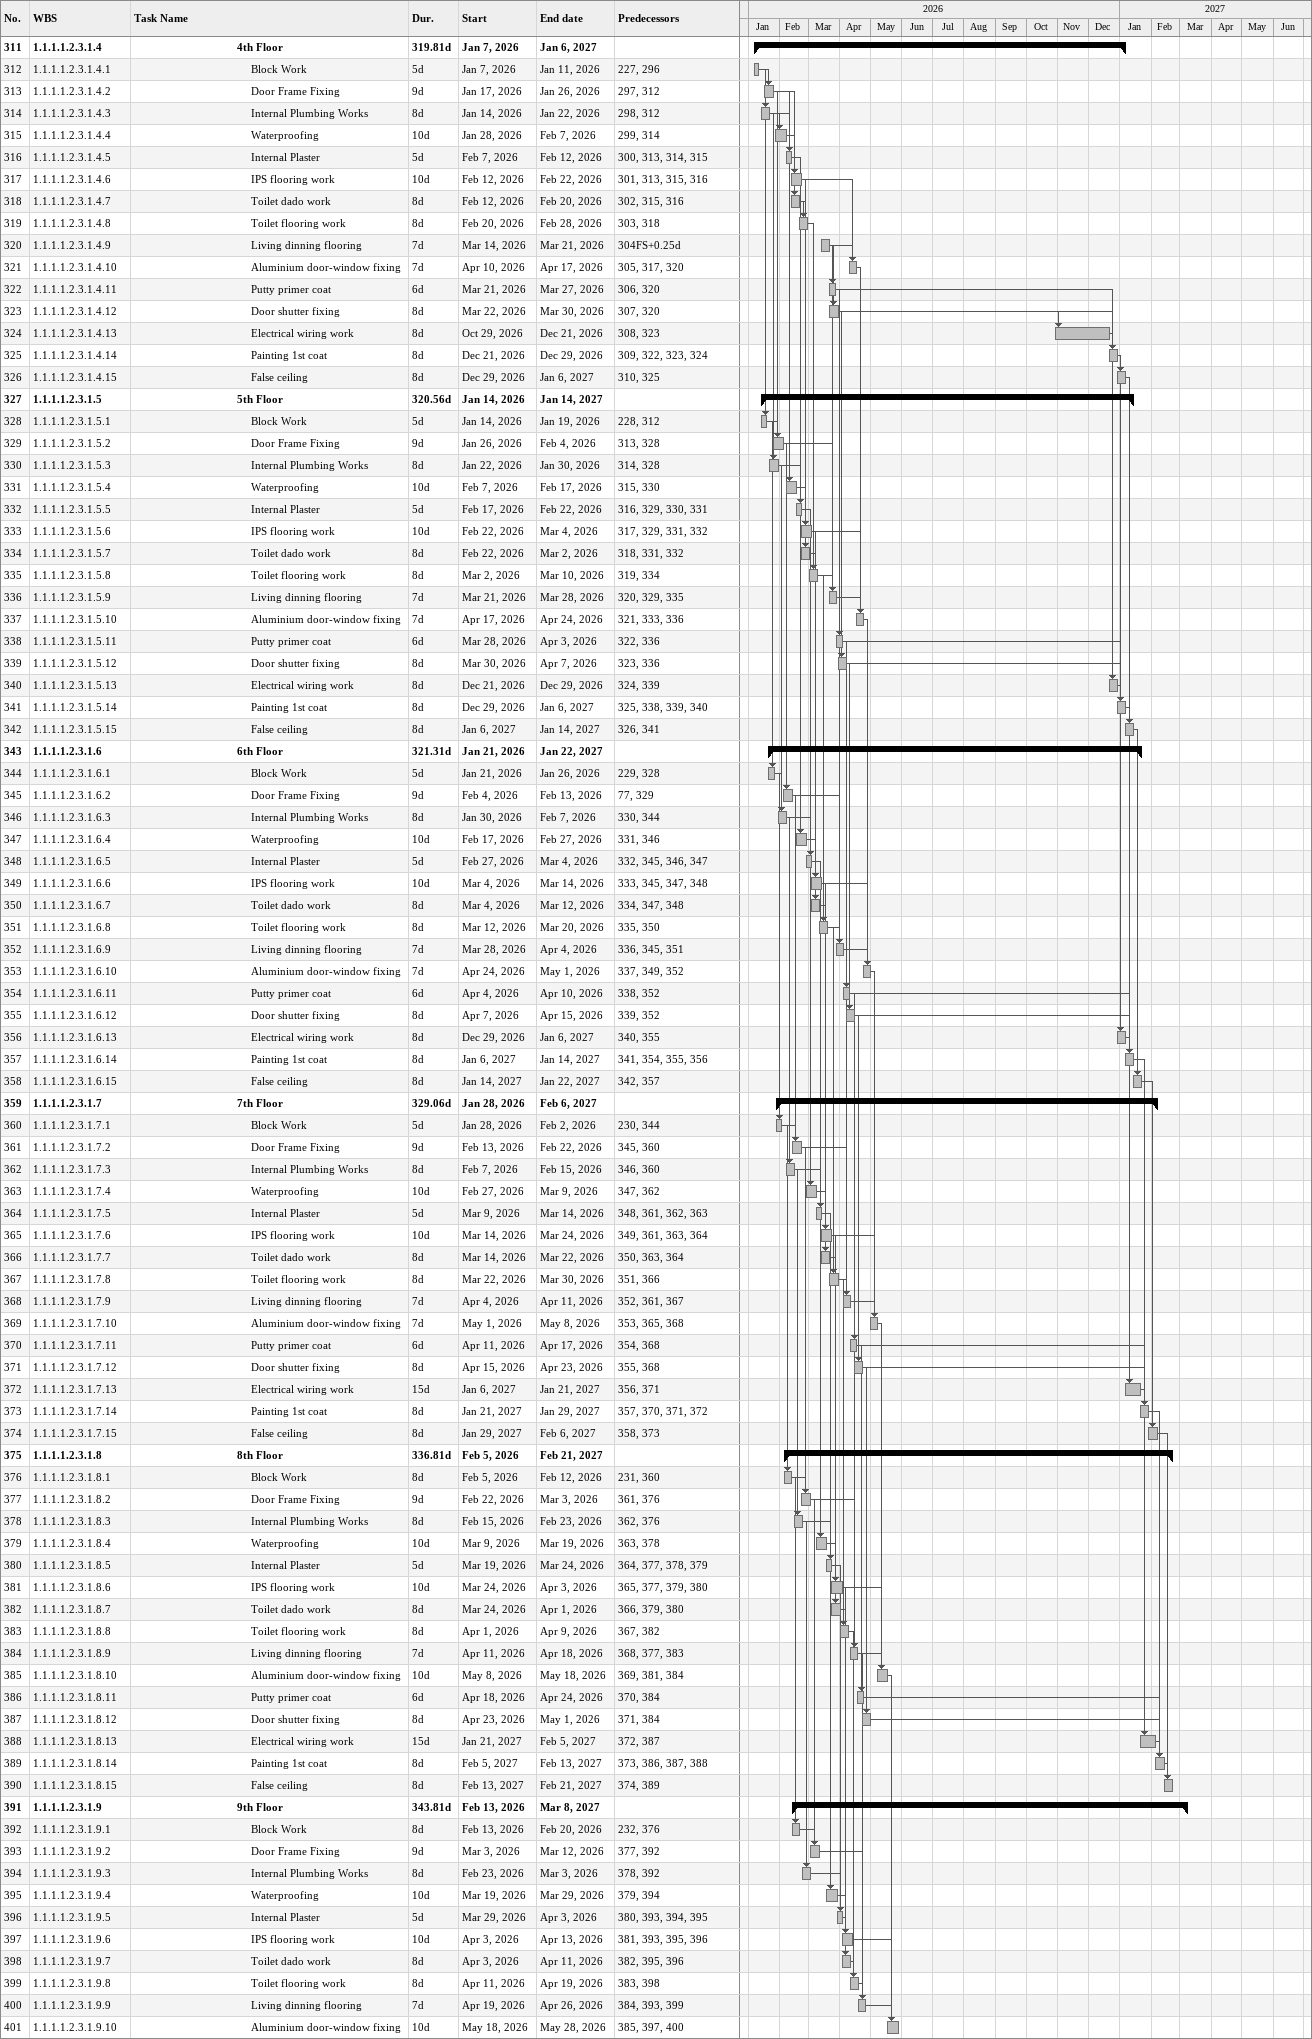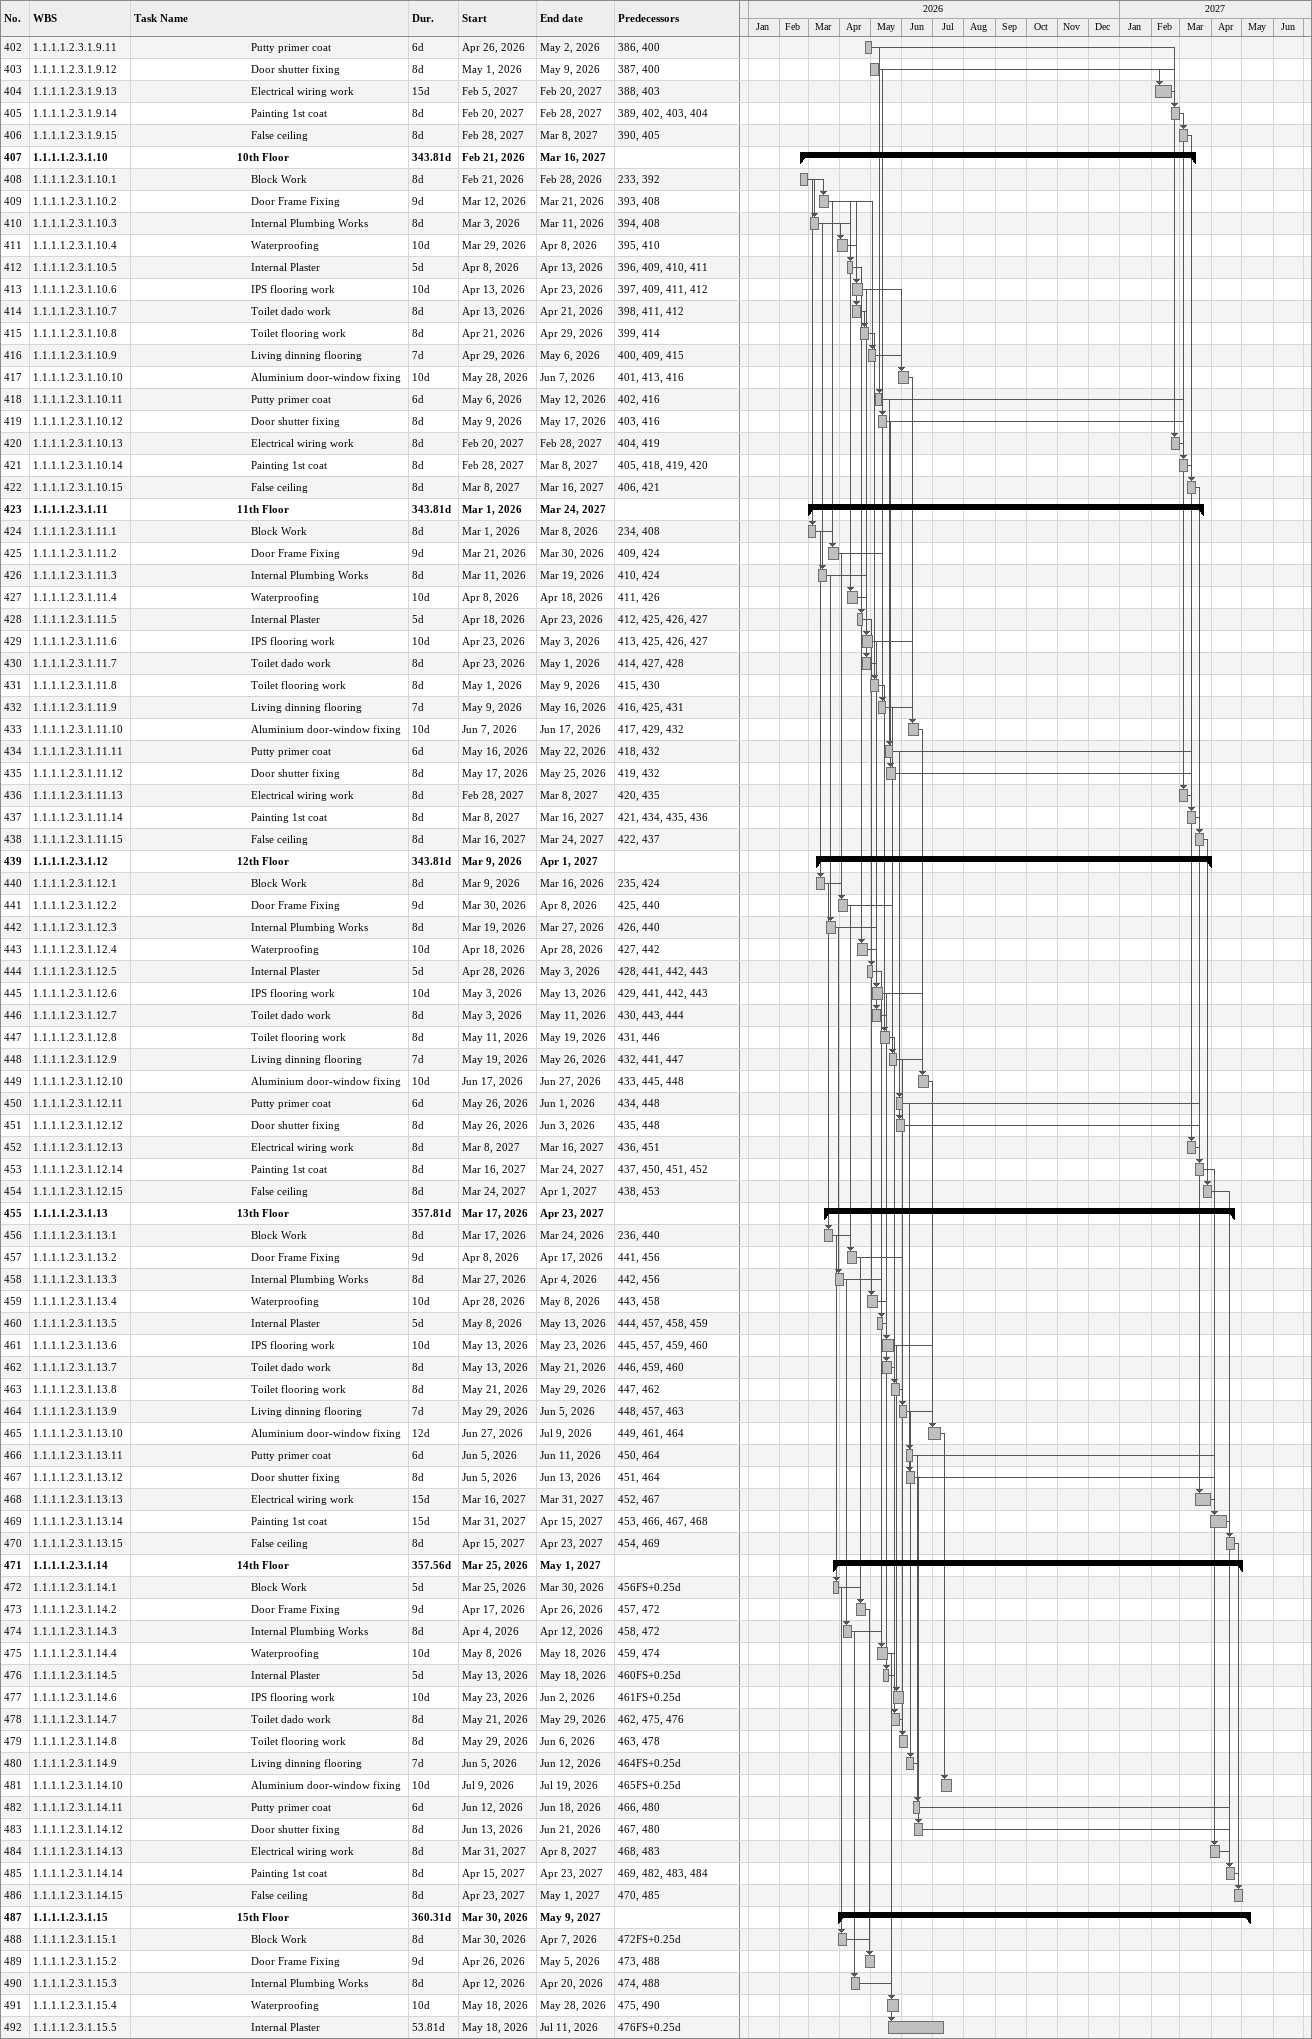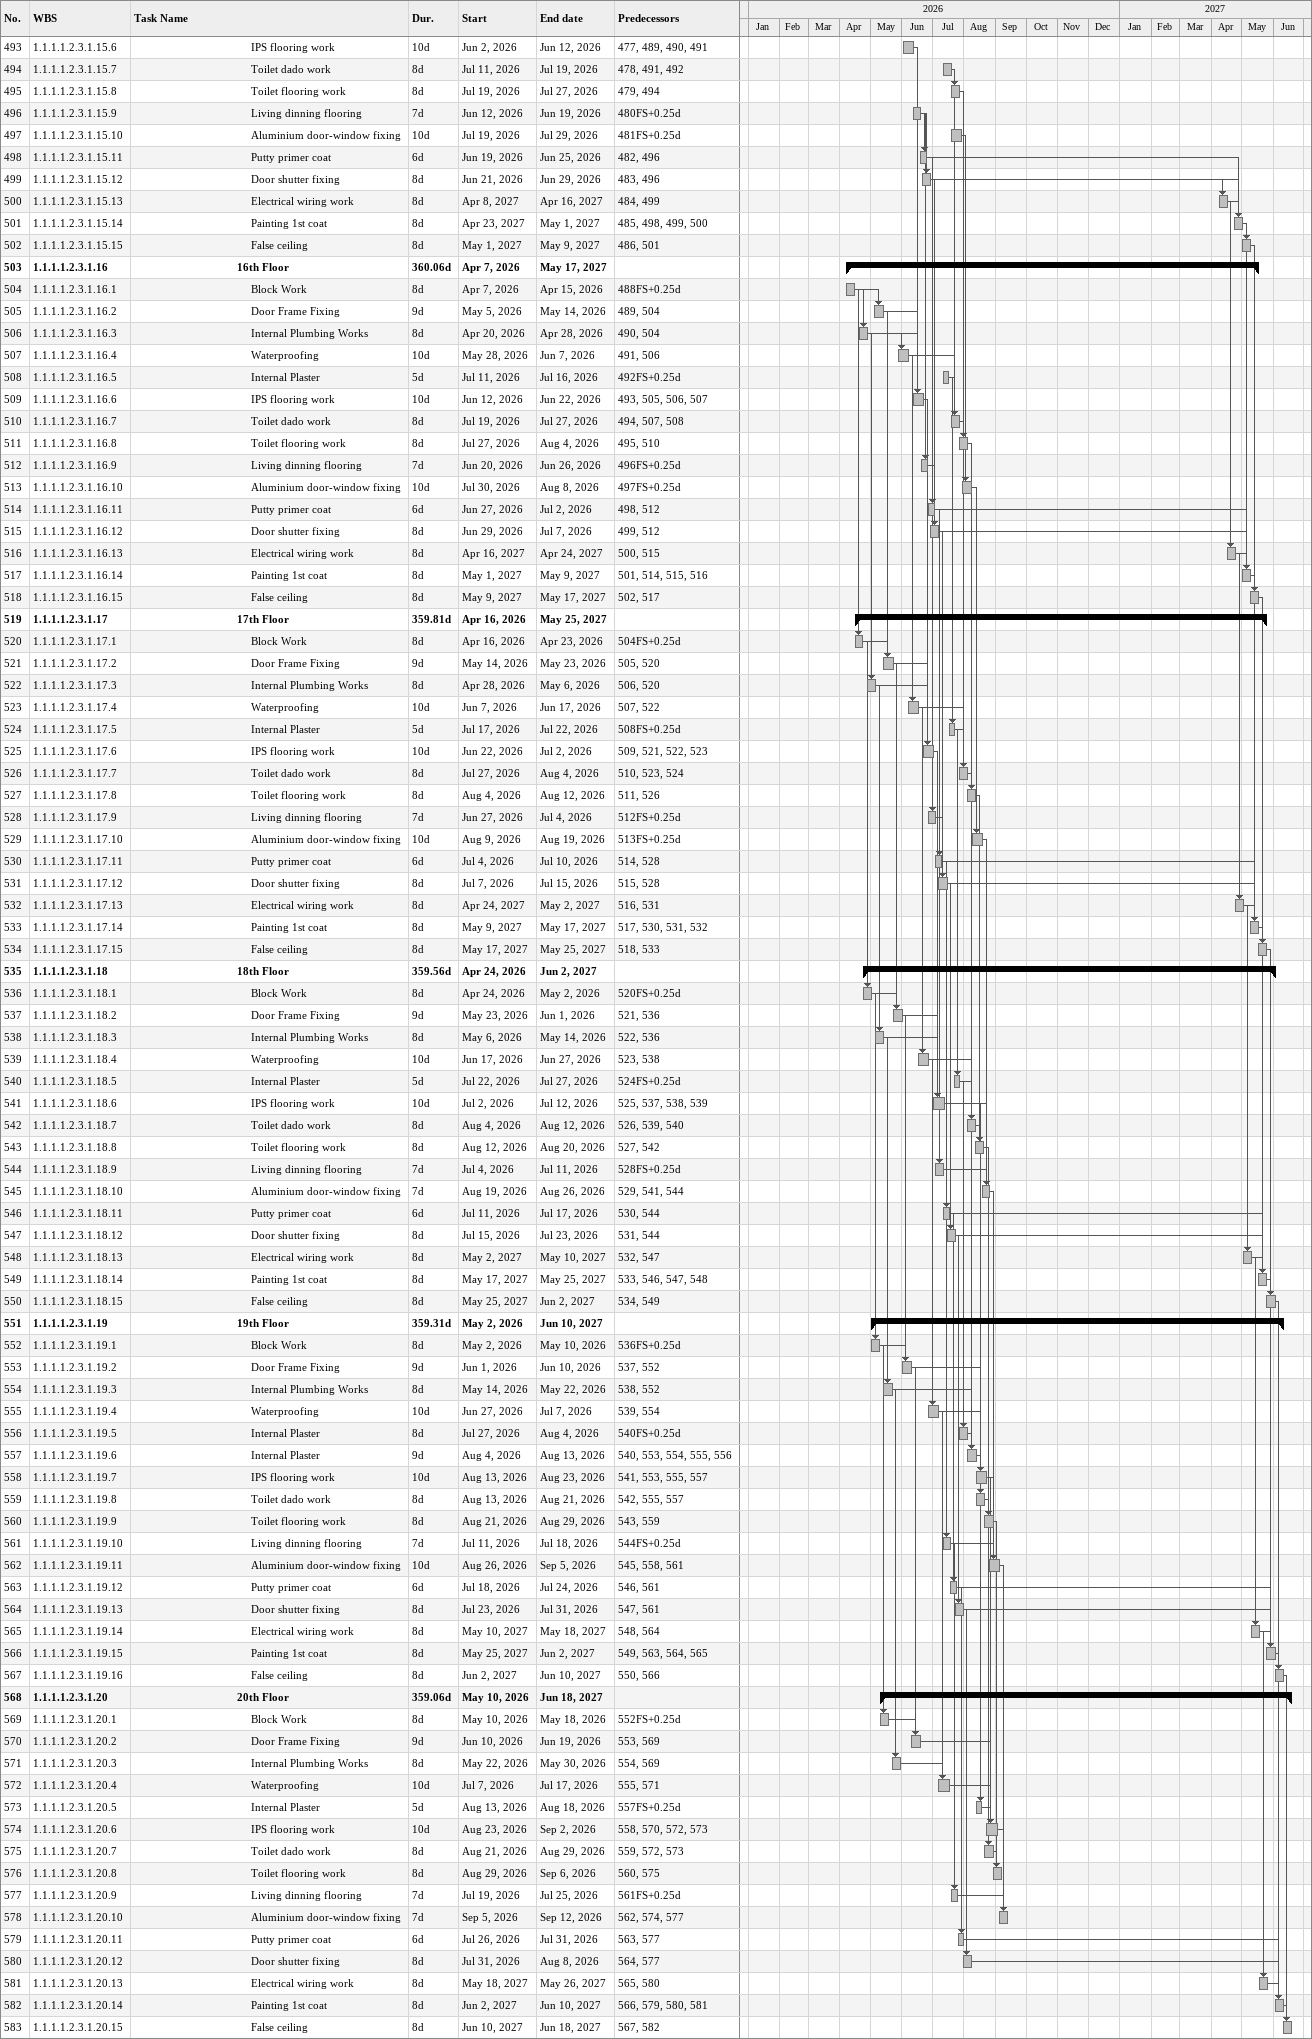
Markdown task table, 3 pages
| ID | WBS | Task | Duration | Start | Finish | Predecessors |
|---|---|---|---|---|---|---|
| 311 | 1.1.1.1.2.3.1.4 | **4th Floor** | 319.81d | 2026-01-07 | 2027-01-06 |  |
| 312 | 1.1.1.1.2.3.1.4.1 | Block Work | 5d | 2026-01-07 | 2026-01-11 | 227, 296 |
| 313 | 1.1.1.1.2.3.1.4.2 | Door Frame Fixing | 9d | 2026-01-17 | 2026-01-26 | 297, 312 |
| 314 | 1.1.1.1.2.3.1.4.3 | Internal Plumbing Works | 8d | 2026-01-14 | 2026-01-22 | 298, 312 |
| 315 | 1.1.1.1.2.3.1.4.4 | Waterproofing | 10d | 2026-01-28 | 2026-02-07 | 299, 314 |
| 316 | 1.1.1.1.2.3.1.4.5 | Internal Plaster | 5d | 2026-02-07 | 2026-02-12 | 300, 313, 314, 315 |
| 317 | 1.1.1.1.2.3.1.4.6 | IPS flooring work | 10d | 2026-02-12 | 2026-02-22 | 301, 313, 315, 316 |
| 318 | 1.1.1.1.2.3.1.4.7 | Toilet dado work | 8d | 2026-02-12 | 2026-02-20 | 302, 315, 316 |
| 319 | 1.1.1.1.2.3.1.4.8 | Toilet flooring work | 8d | 2026-02-20 | 2026-02-28 | 303, 318 |
| 320 | 1.1.1.1.2.3.1.4.9 | Living dinning flooring | 7d | 2026-03-14 | 2026-03-21 | 304FS+0.25d |
| 321 | 1.1.1.1.2.3.1.4.10 | Aluminium door-window fixing | 7d | 2026-04-10 | 2026-04-17 | 305, 317, 320 |
| 322 | 1.1.1.1.2.3.1.4.11 | Putty primer coat | 6d | 2026-03-21 | 2026-03-27 | 306, 320 |
| 323 | 1.1.1.1.2.3.1.4.12 | Door shutter fixing | 8d | 2026-03-22 | 2026-03-30 | 307, 320 |
| 324 | 1.1.1.1.2.3.1.4.13 | Electrical wiring work | 8d | 2026-10-29 | 2026-12-21 | 308, 323 |
| 325 | 1.1.1.1.2.3.1.4.14 | Painting 1st coat | 8d | 2026-12-21 | 2026-12-29 | 309, 322, 323, 324 |
| 326 | 1.1.1.1.2.3.1.4.15 | False ceiling | 8d | 2026-12-29 | 2027-01-06 | 310, 325 |
| 327 | 1.1.1.1.2.3.1.5 | **5th Floor** | 320.56d | 2026-01-14 | 2027-01-14 |  |
| 328 | 1.1.1.1.2.3.1.5.1 | Block Work | 5d | 2026-01-14 | 2026-01-19 | 228, 312 |
| 329 | 1.1.1.1.2.3.1.5.2 | Door Frame Fixing | 9d | 2026-01-26 | 2026-02-04 | 313, 328 |
| 330 | 1.1.1.1.2.3.1.5.3 | Internal Plumbing Works | 8d | 2026-01-22 | 2026-01-30 | 314, 328 |
| 331 | 1.1.1.1.2.3.1.5.4 | Waterproofing | 10d | 2026-02-07 | 2026-02-17 | 315, 330 |
| 332 | 1.1.1.1.2.3.1.5.5 | Internal Plaster | 5d | 2026-02-17 | 2026-02-22 | 316, 329, 330, 331 |
| 333 | 1.1.1.1.2.3.1.5.6 | IPS flooring work | 10d | 2026-02-22 | 2026-03-04 | 317, 329, 331, 332 |
| 334 | 1.1.1.1.2.3.1.5.7 | Toilet dado work | 8d | 2026-02-22 | 2026-03-02 | 318, 331, 332 |
| 335 | 1.1.1.1.2.3.1.5.8 | Toilet flooring work | 8d | 2026-03-02 | 2026-03-10 | 319, 334 |
| 336 | 1.1.1.1.2.3.1.5.9 | Living dinning flooring | 7d | 2026-03-21 | 2026-03-28 | 320, 329, 335 |
| 337 | 1.1.1.1.2.3.1.5.10 | Aluminium door-window fixing | 7d | 2026-04-17 | 2026-04-24 | 321, 333, 336 |
| 338 | 1.1.1.1.2.3.1.5.11 | Putty primer coat | 6d | 2026-03-28 | 2026-04-03 | 322, 336 |
| 339 | 1.1.1.1.2.3.1.5.12 | Door shutter fixing | 8d | 2026-03-30 | 2026-04-07 | 323, 336 |
| 340 | 1.1.1.1.2.3.1.5.13 | Electrical wiring work | 8d | 2026-12-21 | 2026-12-29 | 324, 339 |
| 341 | 1.1.1.1.2.3.1.5.14 | Painting 1st coat | 8d | 2026-12-29 | 2027-01-06 | 325, 338, 339, 340 |
| 342 | 1.1.1.1.2.3.1.5.15 | False ceiling | 8d | 2027-01-06 | 2027-01-14 | 326, 341 |
| 343 | 1.1.1.1.2.3.1.6 | **6th Floor** | 321.31d | 2026-01-21 | 2027-01-22 |  |
| 344 | 1.1.1.1.2.3.1.6.1 | Block Work | 5d | 2026-01-21 | 2026-01-26 | 229, 328 |
| 345 | 1.1.1.1.2.3.1.6.2 | Door Frame Fixing | 9d | 2026-02-04 | 2026-02-13 | 77, 329 |
| 346 | 1.1.1.1.2.3.1.6.3 | Internal Plumbing Works | 8d | 2026-01-30 | 2026-02-07 | 330, 344 |
| 347 | 1.1.1.1.2.3.1.6.4 | Waterproofing | 10d | 2026-02-17 | 2026-02-27 | 331, 346 |
| 348 | 1.1.1.1.2.3.1.6.5 | Internal Plaster | 5d | 2026-02-27 | 2026-03-04 | 332, 345, 346, 347 |
| 349 | 1.1.1.1.2.3.1.6.6 | IPS flooring work | 10d | 2026-03-04 | 2026-03-14 | 333, 345, 347, 348 |
| 350 | 1.1.1.1.2.3.1.6.7 | Toilet dado work | 8d | 2026-03-04 | 2026-03-12 | 334, 347, 348 |
| 351 | 1.1.1.1.2.3.1.6.8 | Toilet flooring work | 8d | 2026-03-12 | 2026-03-20 | 335, 350 |
| 352 | 1.1.1.1.2.3.1.6.9 | Living dinning flooring | 7d | 2026-03-28 | 2026-04-04 | 336, 345, 351 |
| 353 | 1.1.1.1.2.3.1.6.10 | Aluminium door-window fixing | 7d | 2026-04-24 | 2026-05-01 | 337, 349, 352 |
| 354 | 1.1.1.1.2.3.1.6.11 | Putty primer coat | 6d | 2026-04-04 | 2026-04-10 | 338, 352 |
| 355 | 1.1.1.1.2.3.1.6.12 | Door shutter fixing | 8d | 2026-04-07 | 2026-04-15 | 339, 352 |
| 356 | 1.1.1.1.2.3.1.6.13 | Electrical wiring work | 8d | 2026-12-29 | 2027-01-06 | 340, 355 |
| 357 | 1.1.1.1.2.3.1.6.14 | Painting 1st coat | 8d | 2027-01-06 | 2027-01-14 | 341, 354, 355, 356 |
| 358 | 1.1.1.1.2.3.1.6.15 | False ceiling | 8d | 2027-01-14 | 2027-01-22 | 342, 357 |
| 359 | 1.1.1.1.2.3.1.7 | **7th Floor** | 329.06d | 2026-01-28 | 2027-02-06 |  |
| 360 | 1.1.1.1.2.3.1.7.1 | Block Work | 5d | 2026-01-28 | 2026-02-02 | 230, 344 |
| 361 | 1.1.1.1.2.3.1.7.2 | Door Frame Fixing | 9d | 2026-02-13 | 2026-02-22 | 345, 360 |
| 362 | 1.1.1.1.2.3.1.7.3 | Internal Plumbing Works | 8d | 2026-02-07 | 2026-02-15 | 346, 360 |
| 363 | 1.1.1.1.2.3.1.7.4 | Waterproofing | 10d | 2026-02-27 | 2026-03-09 | 347, 362 |
| 364 | 1.1.1.1.2.3.1.7.5 | Internal Plaster | 5d | 2026-03-09 | 2026-03-14 | 348, 361, 362, 363 |
| 365 | 1.1.1.1.2.3.1.7.6 | IPS flooring work | 10d | 2026-03-14 | 2026-03-24 | 349, 361, 363, 364 |
| 366 | 1.1.1.1.2.3.1.7.7 | Toilet dado work | 8d | 2026-03-14 | 2026-03-22 | 350, 363, 364 |
| 367 | 1.1.1.1.2.3.1.7.8 | Toilet flooring work | 8d | 2026-03-22 | 2026-03-30 | 351, 366 |
| 368 | 1.1.1.1.2.3.1.7.9 | Living dinning flooring | 7d | 2026-04-04 | 2026-04-11 | 352, 361, 367 |
| 369 | 1.1.1.1.2.3.1.7.10 | Aluminium door-window fixing | 7d | 2026-05-01 | 2026-05-08 | 353, 365, 368 |
| 370 | 1.1.1.1.2.3.1.7.11 | Putty primer coat | 6d | 2026-04-11 | 2026-04-17 | 354, 368 |
| 371 | 1.1.1.1.2.3.1.7.12 | Door shutter fixing | 8d | 2026-04-15 | 2026-04-23 | 355, 368 |
| 372 | 1.1.1.1.2.3.1.7.13 | Electrical wiring work | 15d | 2027-01-06 | 2027-01-21 | 356, 371 |
| 373 | 1.1.1.1.2.3.1.7.14 | Painting 1st coat | 8d | 2027-01-21 | 2027-01-29 | 357, 370, 371, 372 |
| 374 | 1.1.1.1.2.3.1.7.15 | False ceiling | 8d | 2027-01-29 | 2027-02-06 | 358, 373 |
| 375 | 1.1.1.1.2.3.1.8 | **8th Floor** | 336.81d | 2026-02-05 | 2027-02-21 |  |
| 376 | 1.1.1.1.2.3.1.8.1 | Block Work | 8d | 2026-02-05 | 2026-02-12 | 231, 360 |
| 377 | 1.1.1.1.2.3.1.8.2 | Door Frame Fixing | 9d | 2026-02-22 | 2026-03-03 | 361, 376 |
| 378 | 1.1.1.1.2.3.1.8.3 | Internal Plumbing Works | 8d | 2026-02-15 | 2026-02-23 | 362, 376 |
| 379 | 1.1.1.1.2.3.1.8.4 | Waterproofing | 10d | 2026-03-09 | 2026-03-19 | 363, 378 |
| 380 | 1.1.1.1.2.3.1.8.5 | Internal Plaster | 5d | 2026-03-19 | 2026-03-24 | 364, 377, 378, 379 |
| 381 | 1.1.1.1.2.3.1.8.6 | IPS flooring work | 10d | 2026-03-24 | 2026-04-03 | 365, 377, 379, 380 |
| 382 | 1.1.1.1.2.3.1.8.7 | Toilet dado work | 8d | 2026-03-24 | 2026-04-01 | 366, 379, 380 |
| 383 | 1.1.1.1.2.3.1.8.8 | Toilet flooring work | 8d | 2026-04-01 | 2026-04-09 | 367, 382 |
| 384 | 1.1.1.1.2.3.1.8.9 | Living dinning flooring | 7d | 2026-04-11 | 2026-04-18 | 368, 377, 383 |
| 385 | 1.1.1.1.2.3.1.8.10 | Aluminium door-window fixing | 10d | 2026-05-08 | 2026-05-18 | 369, 381, 384 |
| 386 | 1.1.1.1.2.3.1.8.11 | Putty primer coat | 6d | 2026-04-18 | 2026-04-24 | 370, 384 |
| 387 | 1.1.1.1.2.3.1.8.12 | Door shutter fixing | 8d | 2026-04-23 | 2026-05-01 | 371, 384 |
| 388 | 1.1.1.1.2.3.1.8.13 | Electrical wiring work | 15d | 2027-01-21 | 2027-02-05 | 372, 387 |
| 389 | 1.1.1.1.2.3.1.8.14 | Painting 1st coat | 8d | 2027-02-05 | 2027-02-13 | 373, 386, 387, 388 |
| 390 | 1.1.1.1.2.3.1.8.15 | False ceiling | 8d | 2027-02-13 | 2027-02-21 | 374, 389 |
| 391 | 1.1.1.1.2.3.1.9 | **9th Floor** | 343.81d | 2026-02-13 | 2027-03-08 |  |
| 392 | 1.1.1.1.2.3.1.9.1 | Block Work | 8d | 2026-02-13 | 2026-02-20 | 232, 376 |
| 393 | 1.1.1.1.2.3.1.9.2 | Door Frame Fixing | 9d | 2026-03-03 | 2026-03-12 | 377, 392 |
| 394 | 1.1.1.1.2.3.1.9.3 | Internal Plumbing Works | 8d | 2026-02-23 | 2026-03-03 | 378, 392 |
| 395 | 1.1.1.1.2.3.1.9.4 | Waterproofing | 10d | 2026-03-19 | 2026-03-29 | 379, 394 |
| 396 | 1.1.1.1.2.3.1.9.5 | Internal Plaster | 5d | 2026-03-29 | 2026-04-03 | 380, 393, 394, 395 |
| 397 | 1.1.1.1.2.3.1.9.6 | IPS flooring work | 10d | 2026-04-03 | 2026-04-13 | 381, 393, 395, 396 |
| 398 | 1.1.1.1.2.3.1.9.7 | Toilet dado work | 8d | 2026-04-03 | 2026-04-11 | 382, 395, 396 |
| 399 | 1.1.1.1.2.3.1.9.8 | Toilet flooring work | 8d | 2026-04-11 | 2026-04-19 | 383, 398 |
| 400 | 1.1.1.1.2.3.1.9.9 | Living dinning flooring | 7d | 2026-04-19 | 2026-04-26 | 384, 393, 399 |
| 401 | 1.1.1.1.2.3.1.9.10 | Aluminium door-window fixing | 10d | 2026-05-18 | 2026-05-28 | 385, 397, 400 |
| 402 | 1.1.1.1.2.3.1.9.11 | Putty primer coat | 6d | 2026-04-26 | 2026-05-02 | 386, 400 |
| 403 | 1.1.1.1.2.3.1.9.12 | Door shutter fixing | 8d | 2026-05-01 | 2026-05-09 | 387, 400 |
| 404 | 1.1.1.1.2.3.1.9.13 | Electrical wiring work | 15d | 2027-02-05 | 2027-02-20 | 388, 403 |
| 405 | 1.1.1.1.2.3.1.9.14 | Painting 1st coat | 8d | 2027-02-20 | 2027-02-28 | 389, 402, 403, 404 |
| 406 | 1.1.1.1.2.3.1.9.15 | False ceiling | 8d | 2027-02-28 | 2027-03-08 | 390, 405 |
| 407 | 1.1.1.1.2.3.1.10 | **10th Floor** | 343.81d | 2026-02-21 | 2027-03-16 |  |
| 408 | 1.1.1.1.2.3.1.10.1 | Block Work | 8d | 2026-02-21 | 2026-02-28 | 233, 392 |
| 409 | 1.1.1.1.2.3.1.10.2 | Door Frame Fixing | 9d | 2026-03-12 | 2026-03-21 | 393, 408 |
| 410 | 1.1.1.1.2.3.1.10.3 | Internal Plumbing Works | 8d | 2026-03-03 | 2026-03-11 | 394, 408 |
| 411 | 1.1.1.1.2.3.1.10.4 | Waterproofing | 10d | 2026-03-29 | 2026-04-08 | 395, 410 |
| 412 | 1.1.1.1.2.3.1.10.5 | Internal Plaster | 5d | 2026-04-08 | 2026-04-13 | 396, 409, 410, 411 |
| 413 | 1.1.1.1.2.3.1.10.6 | IPS flooring work | 10d | 2026-04-13 | 2026-04-23 | 397, 409, 411, 412 |
| 414 | 1.1.1.1.2.3.1.10.7 | Toilet dado work | 8d | 2026-04-13 | 2026-04-21 | 398, 411, 412 |
| 415 | 1.1.1.1.2.3.1.10.8 | Toilet flooring work | 8d | 2026-04-21 | 2026-04-29 | 399, 414 |
| 416 | 1.1.1.1.2.3.1.10.9 | Living dinning flooring | 7d | 2026-04-29 | 2026-05-06 | 400, 409, 415 |
| 417 | 1.1.1.1.2.3.1.10.10 | Aluminium door-window fixing | 10d | 2026-05-28 | 2026-06-07 | 401, 413, 416 |
| 418 | 1.1.1.1.2.3.1.10.11 | Putty primer coat | 6d | 2026-05-06 | 2026-05-12 | 402, 416 |
| 419 | 1.1.1.1.2.3.1.10.12 | Door shutter fixing | 8d | 2026-05-09 | 2026-05-17 | 403, 416 |
| 420 | 1.1.1.1.2.3.1.10.13 | Electrical wiring work | 8d | 2027-02-20 | 2027-02-28 | 404, 419 |
| 421 | 1.1.1.1.2.3.1.10.14 | Painting 1st coat | 8d | 2027-02-28 | 2027-03-08 | 405, 418, 419, 420 |
| 422 | 1.1.1.1.2.3.1.10.15 | False ceiling | 8d | 2027-03-08 | 2027-03-16 | 406, 421 |
| 423 | 1.1.1.1.2.3.1.11 | **11th Floor** | 343.81d | 2026-03-01 | 2027-03-24 |  |
| 424 | 1.1.1.1.2.3.1.11.1 | Block Work | 8d | 2026-03-01 | 2026-03-08 | 234, 408 |
| 425 | 1.1.1.1.2.3.1.11.2 | Door Frame Fixing | 9d | 2026-03-21 | 2026-03-30 | 409, 424 |
| 426 | 1.1.1.1.2.3.1.11.3 | Internal Plumbing Works | 8d | 2026-03-11 | 2026-03-19 | 410, 424 |
| 427 | 1.1.1.1.2.3.1.11.4 | Waterproofing | 10d | 2026-04-08 | 2026-04-18 | 411, 426 |
| 428 | 1.1.1.1.2.3.1.11.5 | Internal Plaster | 5d | 2026-04-18 | 2026-04-23 | 412, 425, 426, 427 |
| 429 | 1.1.1.1.2.3.1.11.6 | IPS flooring work | 10d | 2026-04-23 | 2026-05-03 | 413, 425, 426, 427 |
| 430 | 1.1.1.1.2.3.1.11.7 | Toilet dado work | 8d | 2026-04-23 | 2026-05-01 | 414, 427, 428 |
| 431 | 1.1.1.1.2.3.1.11.8 | Toilet flooring work | 8d | 2026-05-01 | 2026-05-09 | 415, 430 |
| 432 | 1.1.1.1.2.3.1.11.9 | Living dinning flooring | 7d | 2026-05-09 | 2026-05-16 | 416, 425, 431 |
| 433 | 1.1.1.1.2.3.1.11.10 | Aluminium door-window fixing | 10d | 2026-06-07 | 2026-06-17 | 417, 429, 432 |
| 434 | 1.1.1.1.2.3.1.11.11 | Putty primer coat | 6d | 2026-05-16 | 2026-05-22 | 418, 432 |
| 435 | 1.1.1.1.2.3.1.11.12 | Door shutter fixing | 8d | 2026-05-17 | 2026-05-25 | 419, 432 |
| 436 | 1.1.1.1.2.3.1.11.13 | Electrical wiring work | 8d | 2027-02-28 | 2027-03-08 | 420, 435 |
| 437 | 1.1.1.1.2.3.1.11.14 | Painting 1st coat | 8d | 2027-03-08 | 2027-03-16 | 421, 434, 435, 436 |
| 438 | 1.1.1.1.2.3.1.11.15 | False ceiling | 8d | 2027-03-16 | 2027-03-24 | 422, 437 |
| 439 | 1.1.1.1.2.3.1.12 | **12th Floor** | 343.81d | 2026-03-09 | 2027-04-01 |  |
| 440 | 1.1.1.1.2.3.1.12.1 | Block Work | 8d | 2026-03-09 | 2026-03-16 | 235, 424 |
| 441 | 1.1.1.1.2.3.1.12.2 | Door Frame Fixing | 9d | 2026-03-30 | 2026-04-08 | 425, 440 |
| 442 | 1.1.1.1.2.3.1.12.3 | Internal Plumbing Works | 8d | 2026-03-19 | 2026-03-27 | 426, 440 |
| 443 | 1.1.1.1.2.3.1.12.4 | Waterproofing | 10d | 2026-04-18 | 2026-04-28 | 427, 442 |
| 444 | 1.1.1.1.2.3.1.12.5 | Internal Plaster | 5d | 2026-04-28 | 2026-05-03 | 428, 441, 442, 443 |
| 445 | 1.1.1.1.2.3.1.12.6 | IPS flooring work | 10d | 2026-05-03 | 2026-05-13 | 429, 441, 442, 443 |
| 446 | 1.1.1.1.2.3.1.12.7 | Toilet dado work | 8d | 2026-05-03 | 2026-05-11 | 430, 443, 444 |
| 447 | 1.1.1.1.2.3.1.12.8 | Toilet flooring work | 8d | 2026-05-11 | 2026-05-19 | 431, 446 |
| 448 | 1.1.1.1.2.3.1.12.9 | Living dinning flooring | 7d | 2026-05-19 | 2026-05-26 | 432, 441, 447 |
| 449 | 1.1.1.1.2.3.1.12.10 | Aluminium door-window fixing | 10d | 2026-06-17 | 2026-06-27 | 433, 445, 448 |
| 450 | 1.1.1.1.2.3.1.12.11 | Putty primer coat | 6d | 2026-05-26 | 2026-06-01 | 434, 448 |
| 451 | 1.1.1.1.2.3.1.12.12 | Door shutter fixing | 8d | 2026-05-26 | 2026-06-03 | 435, 448 |
| 452 | 1.1.1.1.2.3.1.12.13 | Electrical wiring work | 8d | 2027-03-08 | 2027-03-16 | 436, 451 |
| 453 | 1.1.1.1.2.3.1.12.14 | Painting 1st coat | 8d | 2027-03-16 | 2027-03-24 | 437, 450, 451, 452 |
| 454 | 1.1.1.1.2.3.1.12.15 | False ceiling | 8d | 2027-03-24 | 2027-04-01 | 438, 453 |
| 455 | 1.1.1.1.2.3.1.13 | **13th Floor** | 357.81d | 2026-03-17 | 2027-04-23 |  |
| 456 | 1.1.1.1.2.3.1.13.1 | Block Work | 8d | 2026-03-17 | 2026-03-24 | 236, 440 |
| 457 | 1.1.1.1.2.3.1.13.2 | Door Frame Fixing | 9d | 2026-04-08 | 2026-04-17 | 441, 456 |
| 458 | 1.1.1.1.2.3.1.13.3 | Internal Plumbing Works | 8d | 2026-03-27 | 2026-04-04 | 442, 456 |
| 459 | 1.1.1.1.2.3.1.13.4 | Waterproofing | 10d | 2026-04-28 | 2026-05-08 | 443, 458 |
| 460 | 1.1.1.1.2.3.1.13.5 | Internal Plaster | 5d | 2026-05-08 | 2026-05-13 | 444, 457, 458, 459 |
| 461 | 1.1.1.1.2.3.1.13.6 | IPS flooring work | 10d | 2026-05-13 | 2026-05-23 | 445, 457, 459, 460 |
| 462 | 1.1.1.1.2.3.1.13.7 | Toilet dado work | 8d | 2026-05-13 | 2026-05-21 | 446, 459, 460 |
| 463 | 1.1.1.1.2.3.1.13.8 | Toilet flooring work | 8d | 2026-05-21 | 2026-05-29 | 447, 462 |
| 464 | 1.1.1.1.2.3.1.13.9 | Living dinning flooring | 7d | 2026-05-29 | 2026-06-05 | 448, 457, 463 |
| 465 | 1.1.1.1.2.3.1.13.10 | Aluminium door-window fixing | 12d | 2026-06-27 | 2026-07-09 | 449, 461, 464 |
| 466 | 1.1.1.1.2.3.1.13.11 | Putty primer coat | 6d | 2026-06-05 | 2026-06-11 | 450, 464 |
| 467 | 1.1.1.1.2.3.1.13.12 | Door shutter fixing | 8d | 2026-06-05 | 2026-06-13 | 451, 464 |
| 468 | 1.1.1.1.2.3.1.13.13 | Electrical wiring work | 15d | 2027-03-16 | 2027-03-31 | 452, 467 |
| 469 | 1.1.1.1.2.3.1.13.14 | Painting 1st coat | 15d | 2027-03-31 | 2027-04-15 | 453, 466, 467, 468 |
| 470 | 1.1.1.1.2.3.1.13.15 | False ceiling | 8d | 2027-04-15 | 2027-04-23 | 454, 469 |
| 471 | 1.1.1.1.2.3.1.14 | **14th Floor** | 357.56d | 2026-03-25 | 2027-05-01 |  |
| 472 | 1.1.1.1.2.3.1.14.1 | Block Work | 5d | 2026-03-25 | 2026-03-30 | 456FS+0.25d |
| 473 | 1.1.1.1.2.3.1.14.2 | Door Frame Fixing | 9d | 2026-04-17 | 2026-04-26 | 457, 472 |
| 474 | 1.1.1.1.2.3.1.14.3 | Internal Plumbing Works | 8d | 2026-04-04 | 2026-04-12 | 458, 472 |
| 475 | 1.1.1.1.2.3.1.14.4 | Waterproofing | 10d | 2026-05-08 | 2026-05-18 | 459, 474 |
| 476 | 1.1.1.1.2.3.1.14.5 | Internal Plaster | 5d | 2026-05-13 | 2026-05-18 | 460FS+0.25d |
| 477 | 1.1.1.1.2.3.1.14.6 | IPS flooring work | 10d | 2026-05-23 | 2026-06-02 | 461FS+0.25d |
| 478 | 1.1.1.1.2.3.1.14.7 | Toilet dado work | 8d | 2026-05-21 | 2026-05-29 | 462, 475, 476 |
| 479 | 1.1.1.1.2.3.1.14.8 | Toilet flooring work | 8d | 2026-05-29 | 2026-06-06 | 463, 478 |
| 480 | 1.1.1.1.2.3.1.14.9 | Living dinning flooring | 7d | 2026-06-05 | 2026-06-12 | 464FS+0.25d |
| 481 | 1.1.1.1.2.3.1.14.10 | Aluminium door-window fixing | 10d | 2026-07-09 | 2026-07-19 | 465FS+0.25d |
| 482 | 1.1.1.1.2.3.1.14.11 | Putty primer coat | 6d | 2026-06-12 | 2026-06-18 | 466, 480 |
| 483 | 1.1.1.1.2.3.1.14.12 | Door shutter fixing | 8d | 2026-06-13 | 2026-06-21 | 467, 480 |
| 484 | 1.1.1.1.2.3.1.14.13 | Electrical wiring work | 8d | 2027-03-31 | 2027-04-08 | 468, 483 |
| 485 | 1.1.1.1.2.3.1.14.14 | Painting 1st coat | 8d | 2027-04-15 | 2027-04-23 | 469, 482, 483, 484 |
| 486 | 1.1.1.1.2.3.1.14.15 | False ceiling | 8d | 2027-04-23 | 2027-05-01 | 470, 485 |
| 487 | 1.1.1.1.2.3.1.15 | **15th Floor** | 360.31d | 2026-03-30 | 2027-05-09 |  |
| 488 | 1.1.1.1.2.3.1.15.1 | Block Work | 8d | 2026-03-30 | 2026-04-07 | 472FS+0.25d |
| 489 | 1.1.1.1.2.3.1.15.2 | Door Frame Fixing | 9d | 2026-04-26 | 2026-05-05 | 473, 488 |
| 490 | 1.1.1.1.2.3.1.15.3 | Internal Plumbing Works | 8d | 2026-04-12 | 2026-04-20 | 474, 488 |
| 491 | 1.1.1.1.2.3.1.15.4 | Waterproofing | 10d | 2026-05-18 | 2026-05-28 | 475, 490 |
| 492 | 1.1.1.1.2.3.1.15.5 | Internal Plaster | 53.81d | 2026-05-18 | 2026-07-11 | 476FS+0.25d |
| 493 | 1.1.1.1.2.3.1.15.6 | IPS flooring work | 10d | 2026-06-02 | 2026-06-12 | 477, 489, 490, 491 |
| 494 | 1.1.1.1.2.3.1.15.7 | Toilet dado work | 8d | 2026-07-11 | 2026-07-19 | 478, 491, 492 |
| 495 | 1.1.1.1.2.3.1.15.8 | Toilet flooring work | 8d | 2026-07-19 | 2026-07-27 | 479, 494 |
| 496 | 1.1.1.1.2.3.1.15.9 | Living dinning flooring | 7d | 2026-06-12 | 2026-06-19 | 480FS+0.25d |
| 497 | 1.1.1.1.2.3.1.15.10 | Aluminium door-window fixing | 10d | 2026-07-19 | 2026-07-29 | 481FS+0.25d |
| 498 | 1.1.1.1.2.3.1.15.11 | Putty primer coat | 6d | 2026-06-19 | 2026-06-25 | 482, 496 |
| 499 | 1.1.1.1.2.3.1.15.12 | Door shutter fixing | 8d | 2026-06-21 | 2026-06-29 | 483, 496 |
| 500 | 1.1.1.1.2.3.1.15.13 | Electrical wiring work | 8d | 2027-04-08 | 2027-04-16 | 484, 499 |
| 501 | 1.1.1.1.2.3.1.15.14 | Painting 1st coat | 8d | 2027-04-23 | 2027-05-01 | 485, 498, 499, 500 |
| 502 | 1.1.1.1.2.3.1.15.15 | False ceiling | 8d | 2027-05-01 | 2027-05-09 | 486, 501 |
| 503 | 1.1.1.1.2.3.1.16 | **16th Floor** | 360.06d | 2026-04-07 | 2027-05-17 |  |
| 504 | 1.1.1.1.2.3.1.16.1 | Block Work | 8d | 2026-04-07 | 2026-04-15 | 488FS+0.25d |
| 505 | 1.1.1.1.2.3.1.16.2 | Door Frame Fixing | 9d | 2026-05-05 | 2026-05-14 | 489, 504 |
| 506 | 1.1.1.1.2.3.1.16.3 | Internal Plumbing Works | 8d | 2026-04-20 | 2026-04-28 | 490, 504 |
| 507 | 1.1.1.1.2.3.1.16.4 | Waterproofing | 10d | 2026-05-28 | 2026-06-07 | 491, 506 |
| 508 | 1.1.1.1.2.3.1.16.5 | Internal Plaster | 5d | 2026-07-11 | 2026-07-16 | 492FS+0.25d |
| 509 | 1.1.1.1.2.3.1.16.6 | IPS flooring work | 10d | 2026-06-12 | 2026-06-22 | 493, 505, 506, 507 |
| 510 | 1.1.1.1.2.3.1.16.7 | Toilet dado work | 8d | 2026-07-19 | 2026-07-27 | 494, 507, 508 |
| 511 | 1.1.1.1.2.3.1.16.8 | Toilet flooring work | 8d | 2026-07-27 | 2026-08-04 | 495, 510 |
| 512 | 1.1.1.1.2.3.1.16.9 | Living dinning flooring | 7d | 2026-06-20 | 2026-06-26 | 496FS+0.25d |
| 513 | 1.1.1.1.2.3.1.16.10 | Aluminium door-window fixing | 10d | 2026-07-30 | 2026-08-08 | 497FS+0.25d |
| 514 | 1.1.1.1.2.3.1.16.11 | Putty primer coat | 6d | 2026-06-27 | 2026-07-02 | 498, 512 |
| 515 | 1.1.1.1.2.3.1.16.12 | Door shutter fixing | 8d | 2026-06-29 | 2026-07-07 | 499, 512 |
| 516 | 1.1.1.1.2.3.1.16.13 | Electrical wiring work | 8d | 2027-04-16 | 2027-04-24 | 500, 515 |
| 517 | 1.1.1.1.2.3.1.16.14 | Painting 1st coat | 8d | 2027-05-01 | 2027-05-09 | 501, 514, 515, 516 |
| 518 | 1.1.1.1.2.3.1.16.15 | False ceiling | 8d | 2027-05-09 | 2027-05-17 | 502, 517 |
| 519 | 1.1.1.1.2.3.1.17 | **17th Floor** | 359.81d | 2026-04-16 | 2027-05-25 |  |
| 520 | 1.1.1.1.2.3.1.17.1 | Block Work | 8d | 2026-04-16 | 2026-04-23 | 504FS+0.25d |
| 521 | 1.1.1.1.2.3.1.17.2 | Door Frame Fixing | 9d | 2026-05-14 | 2026-05-23 | 505, 520 |
| 522 | 1.1.1.1.2.3.1.17.3 | Internal Plumbing Works | 8d | 2026-04-28 | 2026-05-06 | 506, 520 |
| 523 | 1.1.1.1.2.3.1.17.4 | Waterproofing | 10d | 2026-06-07 | 2026-06-17 | 507, 522 |
| 524 | 1.1.1.1.2.3.1.17.5 | Internal Plaster | 5d | 2026-07-17 | 2026-07-22 | 508FS+0.25d |
| 525 | 1.1.1.1.2.3.1.17.6 | IPS flooring work | 10d | 2026-06-22 | 2026-07-02 | 509, 521, 522, 523 |
| 526 | 1.1.1.1.2.3.1.17.7 | Toilet dado work | 8d | 2026-07-27 | 2026-08-04 | 510, 523, 524 |
| 527 | 1.1.1.1.2.3.1.17.8 | Toilet flooring work | 8d | 2026-08-04 | 2026-08-12 | 511, 526 |
| 528 | 1.1.1.1.2.3.1.17.9 | Living dinning flooring | 7d | 2026-06-27 | 2026-07-04 | 512FS+0.25d |
| 529 | 1.1.1.1.2.3.1.17.10 | Aluminium door-window fixing | 10d | 2026-08-09 | 2026-08-19 | 513FS+0.25d |
| 530 | 1.1.1.1.2.3.1.17.11 | Putty primer coat | 6d | 2026-07-04 | 2026-07-10 | 514, 528 |
| 531 | 1.1.1.1.2.3.1.17.12 | Door shutter fixing | 8d | 2026-07-07 | 2026-07-15 | 515, 528 |
| 532 | 1.1.1.1.2.3.1.17.13 | Electrical wiring work | 8d | 2027-04-24 | 2027-05-02 | 516, 531 |
| 533 | 1.1.1.1.2.3.1.17.14 | Painting 1st coat | 8d | 2027-05-09 | 2027-05-17 | 517, 530, 531, 532 |
| 534 | 1.1.1.1.2.3.1.17.15 | False ceiling | 8d | 2027-05-17 | 2027-05-25 | 518, 533 |
| 535 | 1.1.1.1.2.3.1.18 | **18th Floor** | 359.56d | 2026-04-24 | 2027-06-02 |  |
| 536 | 1.1.1.1.2.3.1.18.1 | Block Work | 8d | 2026-04-24 | 2026-05-02 | 520FS+0.25d |
| 537 | 1.1.1.1.2.3.1.18.2 | Door Frame Fixing | 9d | 2026-05-23 | 2026-06-01 | 521, 536 |
| 538 | 1.1.1.1.2.3.1.18.3 | Internal Plumbing Works | 8d | 2026-05-06 | 2026-05-14 | 522, 536 |
| 539 | 1.1.1.1.2.3.1.18.4 | Waterproofing | 10d | 2026-06-17 | 2026-06-27 | 523, 538 |
| 540 | 1.1.1.1.2.3.1.18.5 | Internal Plaster | 5d | 2026-07-22 | 2026-07-27 | 524FS+0.25d |
| 541 | 1.1.1.1.2.3.1.18.6 | IPS flooring work | 10d | 2026-07-02 | 2026-07-12 | 525, 537, 538, 539 |
| 542 | 1.1.1.1.2.3.1.18.7 | Toilet dado work | 8d | 2026-08-04 | 2026-08-12 | 526, 539, 540 |
| 543 | 1.1.1.1.2.3.1.18.8 | Toilet flooring work | 8d | 2026-08-12 | 2026-08-20 | 527, 542 |
| 544 | 1.1.1.1.2.3.1.18.9 | Living dinning flooring | 7d | 2026-07-04 | 2026-07-11 | 528FS+0.25d |
| 545 | 1.1.1.1.2.3.1.18.10 | Aluminium door-window fixing | 7d | 2026-08-19 | 2026-08-26 | 529, 541, 544 |
| 546 | 1.1.1.1.2.3.1.18.11 | Putty primer coat | 6d | 2026-07-11 | 2026-07-17 | 530, 544 |
| 547 | 1.1.1.1.2.3.1.18.12 | Door shutter fixing | 8d | 2026-07-15 | 2026-07-23 | 531, 544 |
| 548 | 1.1.1.1.2.3.1.18.13 | Electrical wiring work | 8d | 2027-05-02 | 2027-05-10 | 532, 547 |
| 549 | 1.1.1.1.2.3.1.18.14 | Painting 1st coat | 8d | 2027-05-17 | 2027-05-25 | 533, 546, 547, 548 |
| 550 | 1.1.1.1.2.3.1.18.15 | False ceiling | 8d | 2027-05-25 | 2027-06-02 | 534, 549 |
| 551 | 1.1.1.1.2.3.1.19 | **19th Floor** | 359.31d | 2026-05-02 | 2027-06-10 |  |
| 552 | 1.1.1.1.2.3.1.19.1 | Block Work | 8d | 2026-05-02 | 2026-05-10 | 536FS+0.25d |
| 553 | 1.1.1.1.2.3.1.19.2 | Door Frame Fixing | 9d | 2026-06-01 | 2026-06-10 | 537, 552 |
| 554 | 1.1.1.1.2.3.1.19.3 | Internal Plumbing Works | 8d | 2026-05-14 | 2026-05-22 | 538, 552 |
| 555 | 1.1.1.1.2.3.1.19.4 | Waterproofing | 10d | 2026-06-27 | 2026-07-07 | 539, 554 |
| 556 | 1.1.1.1.2.3.1.19.5 | Internal Plaster | 8d | 2026-07-27 | 2026-08-04 | 540FS+0.25d |
| 557 | 1.1.1.1.2.3.1.19.6 | Internal Plaster | 9d | 2026-08-04 | 2026-08-13 | 540, 553, 554, 555, 556 |
| 558 | 1.1.1.1.2.3.1.19.7 | IPS flooring work | 10d | 2026-08-13 | 2026-08-23 | 541, 553, 555, 557 |
| 559 | 1.1.1.1.2.3.1.19.8 | Toilet dado work | 8d | 2026-08-13 | 2026-08-21 | 542, 555, 557 |
| 560 | 1.1.1.1.2.3.1.19.9 | Toilet flooring work | 8d | 2026-08-21 | 2026-08-29 | 543, 559 |
| 561 | 1.1.1.1.2.3.1.19.10 | Living dinning flooring | 7d | 2026-07-11 | 2026-07-18 | 544FS+0.25d |
| 562 | 1.1.1.1.2.3.1.19.11 | Aluminium door-window fixing | 10d | 2026-08-26 | 2026-09-05 | 545, 558, 561 |
| 563 | 1.1.1.1.2.3.1.19.12 | Putty primer coat | 6d | 2026-07-18 | 2026-07-24 | 546, 561 |
| 564 | 1.1.1.1.2.3.1.19.13 | Door shutter fixing | 8d | 2026-07-23 | 2026-07-31 | 547, 561 |
| 565 | 1.1.1.1.2.3.1.19.14 | Electrical wiring work | 8d | 2027-05-10 | 2027-05-18 | 548, 564 |
| 566 | 1.1.1.1.2.3.1.19.15 | Painting 1st coat | 8d | 2027-05-25 | 2027-06-02 | 549, 563, 564, 565 |
| 567 | 1.1.1.1.2.3.1.19.16 | False ceiling | 8d | 2027-06-02 | 2027-06-10 | 550, 566 |
| 568 | 1.1.1.1.2.3.1.20 | **20th Floor** | 359.06d | 2026-05-10 | 2027-06-18 |  |
| 569 | 1.1.1.1.2.3.1.20.1 | Block Work | 8d | 2026-05-10 | 2026-05-18 | 552FS+0.25d |
| 570 | 1.1.1.1.2.3.1.20.2 | Door Frame Fixing | 9d | 2026-06-10 | 2026-06-19 | 553, 569 |
| 571 | 1.1.1.1.2.3.1.20.3 | Internal Plumbing Works | 8d | 2026-05-22 | 2026-05-30 | 554, 569 |
| 572 | 1.1.1.1.2.3.1.20.4 | Waterproofing | 10d | 2026-07-07 | 2026-07-17 | 555, 571 |
| 573 | 1.1.1.1.2.3.1.20.5 | Internal Plaster | 5d | 2026-08-13 | 2026-08-18 | 557FS+0.25d |
| 574 | 1.1.1.1.2.3.1.20.6 | IPS flooring work | 10d | 2026-08-23 | 2026-09-02 | 558, 570, 572, 573 |
| 575 | 1.1.1.1.2.3.1.20.7 | Toilet dado work | 8d | 2026-08-21 | 2026-08-29 | 559, 572, 573 |
| 576 | 1.1.1.1.2.3.1.20.8 | Toilet flooring work | 8d | 2026-08-29 | 2026-09-06 | 560, 575 |
| 577 | 1.1.1.1.2.3.1.20.9 | Living dinning flooring | 7d | 2026-07-19 | 2026-07-25 | 561FS+0.25d |
| 578 | 1.1.1.1.2.3.1.20.10 | Aluminium door-window fixing | 7d | 2026-09-05 | 2026-09-12 | 562, 574, 577 |
| 579 | 1.1.1.1.2.3.1.20.11 | Putty primer coat | 6d | 2026-07-26 | 2026-07-31 | 563, 577 |
| 580 | 1.1.1.1.2.3.1.20.12 | Door shutter fixing | 8d | 2026-07-31 | 2026-08-08 | 564, 577 |
| 581 | 1.1.1.1.2.3.1.20.13 | Electrical wiring work | 8d | 2027-05-18 | 2027-05-26 | 565, 580 |
| 582 | 1.1.1.1.2.3.1.20.14 | Painting 1st coat | 8d | 2027-06-02 | 2027-06-10 | 566, 579, 580, 581 |
| 583 | 1.1.1.1.2.3.1.20.15 | False ceiling | 8d | 2027-06-10 | 2027-06-18 | 567, 582 |
